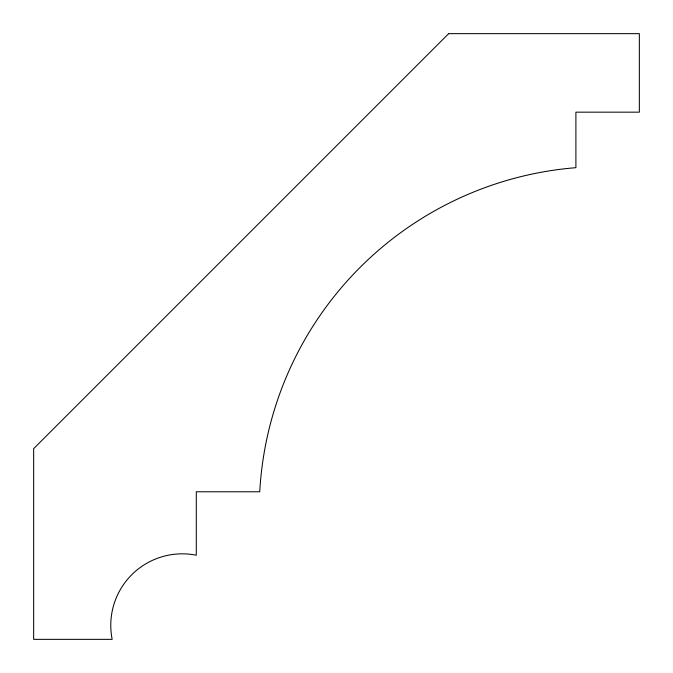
<?xml version="1.0" encoding="UTF-8"?>
<svg xmlns="http://www.w3.org/2000/svg" width="673" height="673" viewBox="0 0 673 673"><rect width="100%" height="100%" fill="white"/><g stroke="black" fill="none" stroke-linecap="round" stroke-linejoin="round"><path stroke-width="1.01" d="M448.664 33.65L33.65 448.664L33.65 639.35L112.164 639.35A71.489 71.489 0 0 1 196.289 555.225L196.289 491.778L259.744 491.778A344.298 344.298 0 0 1 575.903 167.686L575.903 112.164L639.35 112.164L639.35 33.65L448.664 33.65"/></g></svg>
